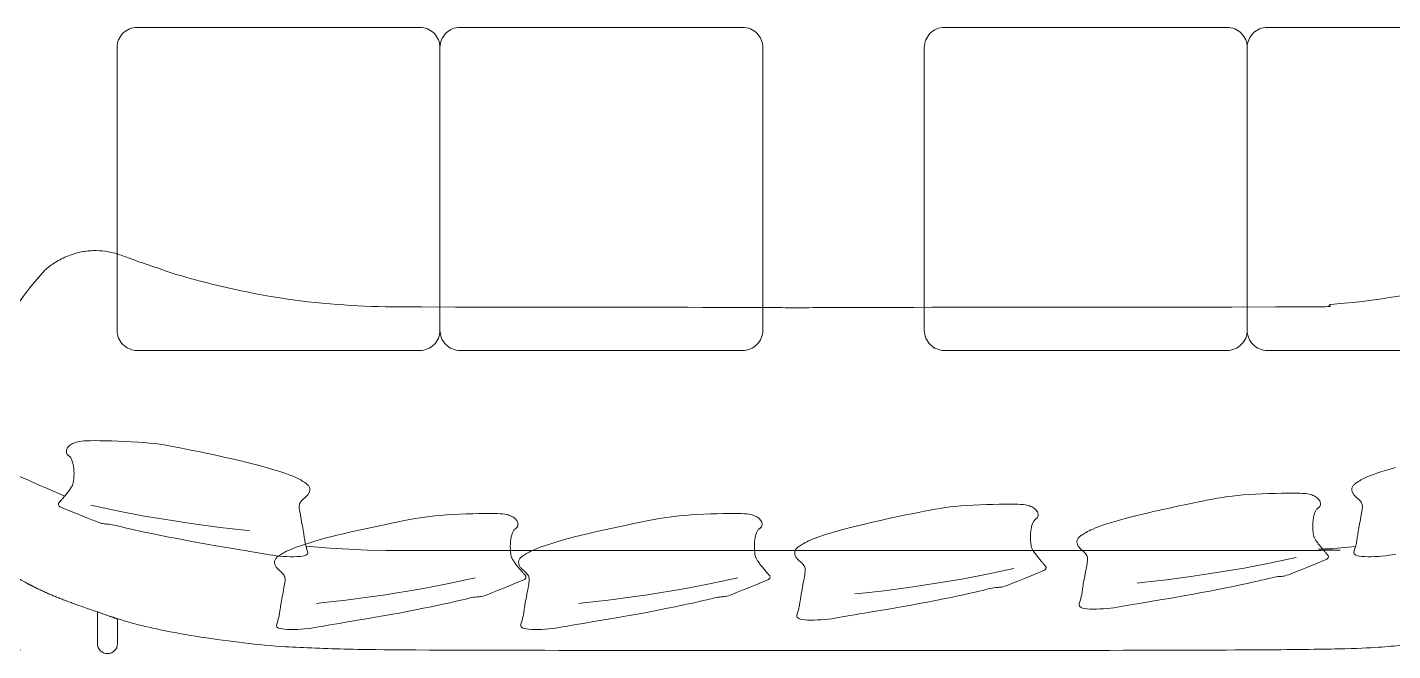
# Model space of a CAD drawing. Header units: centimetres. Extents: x 5488 to 20269, y -31398 to -19684.
# Drawn here: x 17620.4 to 17958.7, y -23959.2 to -23804.8 of the extents above; entities that cross this region are included whole.
import ezdxf

# ---------------------------------------------------------------- set-up
doc = ezdxf.new("R2010")
doc.units = ezdxf.units.CM
doc.linetypes.add('HIDDEN', pattern=[9.525, 6.35, -3.175])
doc.layers.add('xxx_Auto_Tefris_Silik', color=252, linetype='Continuous', lineweight=13)
doc.layers.add('xxx_Auto_Tefris_Tefris', color=32, linetype='Continuous', lineweight=15)

# ---------------------------------------------------------------- blocks, each defined once
blk = doc.blocks.new('A$C85cc6fa7')
at = {"elevation": -91.32}
blk.add_lwpolyline([(172.43, -1.8), (172.43, -9.63), (167.43, -7.86), (167.43, -1.8, -1)], format="xyb", close=True, dxfattribs=at)
for points in [[(6.13, -17.61), (5.96, -17.79), (5.85, -17.96), (5.79, -18.1), (5.76, -18.22), (5.77, -18.34), (5.8, -18.44), (5.85, -18.53), (5.91, -18.63), (5.98, -18.71), (6.05, -18.8), (6.12, -18.89), (6.21, -18.99), (6.3, -19.1), (6.4, -19.21), (6.51, -19.33), (6.64, -19.47), (6.77, -19.63), (6.92, -19.8), (7.08, -19.98), (7.24, -20.17), (7.41, -20.37), (7.58, -20.58), (7.76, -20.79), (7.93, -21.01), (8.1, -21.23), (8.26, -21.45), (8.42, -21.66), (8.58, -21.87), (8.72, -22.08), (8.85, -22.27), (8.97, -22.45), (9.07, -22.62), (9.16, -22.78), (9.24, -22.92), (9.3, -23.06), (9.35, -23.2), (9.4, -23.35), (9.44, -23.52), (9.47, -23.7), (9.5, -23.91), (9.54, -24.15), (9.57, -24.42), (9.59, -24.72), (9.62, -25.03), (9.63, -25.36), (9.64, -25.7), (9.64, -26.05), (9.63, -26.41), (9.61, -26.76), (9.58, -27.11), (9.53, -27.45), (9.48, -27.79), (9.42, -28.11), (9.35, -28.41), (9.28, -28.69), (9.2, -28.94), (9.12, -29.17), (9.03, -29.38), (8.94, -29.55), (8.85, -29.71), (8.76, -29.85), (8.66, -29.97), (8.57, -30.07), (8.47, -30.16), (8.38, -30.23), (8.28, -30.3), (8.19, -30.37), (8.1, -30.44), (8.02, -30.51), (7.95, -30.59), (7.88, -30.69), (7.83, -30.81), (7.78, -30.95), (7.76, -31.11), (7.75, -31.29), (7.76, -31.48), (7.79, -31.68), (7.84, -31.88), (7.93, -32.08), (8.04, -32.27), (8.19, -32.46), (8.36, -32.64), (8.56, -32.82), (8.79, -32.98), (9.04, -33.13), (9.31, -33.27), (9.59, -33.4), (9.89, -33.52), (10.21, -33.63), (10.56, -33.72), (10.97, -33.8), (11.47, -33.87), (12.07, -33.92), (12.8, -33.96), (13.68, -33.99), (14.75, -33.99), (16, -33.99), (17.42, -33.96), (18.95, -33.92), (20.56, -33.87), (22.2, -33.8), (23.84, -33.72), (25.42, -33.63), (26.92, -33.52), (28.29, -33.4), (29.57, -33.27), (30.79, -33.11), (32, -32.93), (33.23, -32.73), (34.51, -32.5), (35.89, -32.23), (37.41, -31.93), (39.09, -31.58), (40.9, -31.21), (42.81, -30.8), (44.79, -30.38), (46.78, -29.94), (48.76, -29.49), (50.68, -29.04), (52.52, -28.6), (54.23, -28.17), (55.81, -27.76), (57.26, -27.35), (58.6, -26.97), (59.81, -26.6), (60.89, -26.26), (61.86, -25.93), (62.71, -25.63), (63.44, -25.35), (64.07, -25.1), (64.61, -24.86), (65.07, -24.64), (65.46, -24.44), (65.8, -24.25), (66.1, -24.08), (66.37, -23.91), (66.62, -23.75), (66.85, -23.6), (67.07, -23.46), (67.27, -23.31), (67.44, -23.16), (67.6, -23.02), (67.73, -22.87), (67.84, -22.71), (67.93, -22.54), (67.99, -22.37), (68.03, -22.2), (68.05, -22.02), (68.05, -21.84), (68.04, -21.67), (68.01, -21.5), (67.96, -21.33), (67.91, -21.17), (67.84, -21.02), (67.76, -20.88), (67.66, -20.73), (67.54, -20.58), (67.41, -20.44), (67.26, -20.28), (67.1, -20.12), (66.91, -19.96), (66.71, -19.78), (66.5, -19.6), (66.3, -19.41), (66.1, -19.21), (65.92, -19), (65.76, -18.79), (65.63, -18.56), (65.54, -18.33), (65.47, -18.09), (65.44, -17.82), (65.44, -17.54), (65.46, -17.22), (65.5, -16.88), (65.56, -16.49), (65.63, -16.07), (65.72, -15.59), (65.81, -15.08), (65.91, -14.55), (66.02, -14), (66.12, -13.45), (66.22, -12.9), (66.32, -12.38), (66.41, -11.89), (66.48, -11.45), (66.55, -11.04), (66.6, -10.67), (66.65, -10.33), (66.7, -10.01), (66.74, -9.7), (66.79, -9.42), (66.84, -9.14), (66.89, -8.87), (66.94, -8.6), (67, -8.33), (67.06, -8.07), (67.13, -7.81), (67.2, -7.56), (67.28, -7.31), (67.36, -7.06), (67.44, -6.82), (67.5, -6.59), (67.54, -6.37), (67.53, -6.16), (67.46, -5.96), (67.3, -5.79), (67.05, -5.64), (66.68, -5.51), (66.18, -5.41), (65.57, -5.34), (64.86, -5.29), (64.08, -5.27), (63.24, -5.28), (62.37, -5.3), (61.49, -5.35), (60.61, -5.42), (59.74, -5.51), (58.89, -5.62), (58.04, -5.75), (57.16, -5.89), (56.26, -6.05), (55.31, -6.22), (54.29, -6.4), (53.21, -6.59), (52.03, -6.79), (50.77, -7), (49.41, -7.22), (47.96, -7.46), (46.41, -7.72), (44.77, -8), (43.02, -8.3), (41.16, -8.62), (39.22, -8.98), (37.2, -9.35), (35.16, -9.74), (33.13, -10.13), (31.15, -10.52), (29.27, -10.89), (27.51, -11.26), (25.93, -11.59), (24.55, -11.9), (23.36, -12.18), (22.33, -12.42), (21.46, -12.63), (20.72, -12.81), (20.09, -12.97), (19.56, -13.09), (19.09, -13.18), (18.68, -13.25), (18.31, -13.3), (17.98, -13.33), (17.66, -13.36), (17.36, -13.38), (17.07, -13.41), (16.77, -13.46), (16.45, -13.53), (16.09, -13.63), (15.63, -13.79), (14.98, -14.03), (14.06, -14.39), (12.8, -14.9), (11.11, -15.59), (8.91, -16.48), (6.13, -17.61)], [(66.6, -17.61), (66.44, -17.79), (66.33, -17.96), (66.26, -18.1), (66.24, -18.22), (66.24, -18.34), (66.28, -18.44), (66.33, -18.53), (66.39, -18.63), (66.45, -18.71), (66.52, -18.8), (66.6, -18.89), (66.68, -18.99), (66.78, -19.1), (66.88, -19.21), (66.99, -19.33), (67.11, -19.47), (67.25, -19.63), (67.4, -19.8), (67.55, -19.98), (67.72, -20.17), (67.89, -20.37), (68.06, -20.58), (68.23, -20.79), (68.4, -21.01), (68.57, -21.23), (68.74, -21.45), (68.9, -21.66), (69.05, -21.87), (69.19, -22.08), (69.33, -22.27), (69.44, -22.45), (69.55, -22.62), (69.64, -22.78), (69.71, -22.92), (69.78, -23.06), (69.83, -23.2), (69.87, -23.35), (69.91, -23.52), (69.95, -23.7), (69.98, -23.91), (70.01, -24.15), (70.04, -24.42), (70.07, -24.72), (70.09, -25.03), (70.11, -25.36), (70.12, -25.7), (70.12, -26.05), (70.11, -26.41), (70.09, -26.76), (70.05, -27.11), (70.01, -27.45), (69.96, -27.79), (69.9, -28.11), (69.83, -28.41), (69.76, -28.69), (69.68, -28.94), (69.6, -29.17), (69.51, -29.38), (69.42, -29.55), (69.33, -29.71), (69.24, -29.85), (69.14, -29.97), (69.04, -30.07), (68.95, -30.16), (68.85, -30.23), (68.76, -30.3), (68.66, -30.37), (68.58, -30.44), (68.5, -30.51), (68.42, -30.59), (68.36, -30.69), (68.3, -30.81), (68.26, -30.95), (68.23, -31.11), (68.22, -31.29), (68.23, -31.48), (68.26, -31.68), (68.32, -31.88), (68.4, -32.08), (68.52, -32.27), (68.66, -32.46), (68.84, -32.64), (69.04, -32.82), (69.26, -32.98), (69.51, -33.13), (69.78, -33.27), (70.07, -33.4), (70.37, -33.52), (70.68, -33.63), (71.03, -33.72), (71.45, -33.8), (71.94, -33.87), (72.54, -33.92), (73.27, -33.96), (74.16, -33.99), (75.22, -33.99), (76.48, -33.99), (77.89, -33.96), (79.43, -33.92), (81.03, -33.87), (82.68, -33.8), (84.31, -33.72), (85.9, -33.63), (87.39, -33.52), (88.77, -33.4), (90.05, -33.27), (91.27, -33.11), (92.48, -32.93), (93.7, -32.73), (94.99, -32.5), (96.37, -32.23), (97.89, -31.93), (99.56, -31.58), (101.38, -31.21), (103.29, -30.8), (105.26, -30.38), (107.26, -29.94), (109.23, -29.49), (111.16, -29.04), (112.99, -28.6), (114.7, -28.17), (116.28, -27.76), (117.74, -27.35), (119.07, -26.97), (120.28, -26.6), (121.37, -26.26), (122.34, -25.93), (123.18, -25.63), (123.92, -25.35), (124.55, -25.1), (125.09, -24.86), (125.54, -24.64), (125.94, -24.44), (126.28, -24.25), (126.57, -24.08), (126.84, -23.91), (127.09, -23.75), (127.33, -23.6), (127.54, -23.46), (127.74, -23.31), (127.92, -23.16), (128.07, -23.02), (128.21, -22.87), (128.32, -22.71), (128.4, -22.54), (128.46, -22.37), (128.5, -22.2), (128.53, -22.02), (128.53, -21.84), (128.51, -21.67), (128.48, -21.5), (128.44, -21.33), (128.38, -21.17), (128.32, -21.02), (128.23, -20.88), (128.13, -20.73), (128.02, -20.58), (127.89, -20.44), (127.74, -20.28), (127.57, -20.12), (127.38, -19.96), (127.18, -19.78), (126.98, -19.6), (126.77, -19.41), (126.58, -19.21), (126.4, -19), (126.24, -18.79), (126.11, -18.56), (126.01, -18.33), (125.95, -18.09), (125.92, -17.82), (125.91, -17.54), (125.93, -17.22), (125.97, -16.88), (126.03, -16.49), (126.11, -16.07), (126.19, -15.59), (126.29, -15.08), (126.39, -14.55), (126.49, -14), (126.6, -13.45), (126.7, -12.9), (126.8, -12.38), (126.88, -11.89), (126.96, -11.45), (127.02, -11.04), (127.08, -10.67), (127.13, -10.33), (127.18, -10.01), (127.22, -9.7), (127.26, -9.42), (127.31, -9.14), (127.36, -8.87), (127.42, -8.6), (127.48, -8.33), (127.54, -8.07), (127.6, -7.81), (127.68, -7.56), (127.75, -7.31), (127.83, -7.06), (127.91, -6.82), (127.98, -6.59), (128.02, -6.37), (128.01, -6.16), (127.94, -5.96), (127.78, -5.79), (127.53, -5.64), (127.15, -5.51), (126.66, -5.41), (126.04, -5.34), (125.34, -5.29), (124.55, -5.27), (123.72, -5.28), (122.85, -5.3), (121.96, -5.35), (121.08, -5.42), (120.22, -5.51), (119.37, -5.62), (118.51, -5.75), (117.64, -5.89), (116.73, -6.05), (115.78, -6.22), (114.77, -6.4), (113.68, -6.59), (112.51, -6.79), (111.25, -7), (109.89, -7.22), (108.44, -7.46), (106.89, -7.72), (105.24, -8), (103.49, -8.3), (101.64, -8.62), (99.69, -8.98), (97.68, -9.35), (95.63, -9.74), (93.6, -10.13), (91.63, -10.52), (89.74, -10.89), (87.99, -11.26), (86.41, -11.59), (85.02, -11.9), (83.83, -12.18), (82.81, -12.42), (81.94, -12.63), (81.2, -12.81), (80.57, -12.97), (80.03, -13.09), (79.57, -13.18), (79.16, -13.25), (78.79, -13.3), (78.45, -13.33), (78.14, -13.36), (77.84, -13.38), (77.54, -13.41), (77.24, -13.46), (76.92, -13.53), (76.57, -13.63), (76.1, -13.79), (75.45, -14.03), (74.54, -14.39), (73.27, -14.9), (71.58, -15.59), (69.39, -16.48), (66.6, -17.61)], [(-62.26, -19.94), (-62.43, -20.12), (-62.54, -20.28), (-62.6, -20.43), (-62.63, -20.55), (-62.62, -20.67), (-62.59, -20.77), (-62.54, -20.86), (-62.48, -20.95), (-62.41, -21.04), (-62.34, -21.13), (-62.27, -21.22), (-62.18, -21.32), (-62.09, -21.42), (-61.99, -21.54), (-61.88, -21.66), (-61.75, -21.8), (-61.62, -21.96), (-61.47, -22.12), (-61.31, -22.31), (-61.15, -22.5), (-60.98, -22.7), (-60.81, -22.91), (-60.63, -23.12), (-60.46, -23.34), (-60.29, -23.56), (-60.13, -23.77), (-59.97, -23.99), (-59.81, -24.2), (-59.67, -24.41), (-59.54, -24.6), (-59.42, -24.78), (-59.32, -24.95), (-59.23, -25.11), (-59.15, -25.25), (-59.09, -25.39), (-59.04, -25.53), (-58.99, -25.68), (-58.95, -25.85), (-58.92, -26.03), (-58.89, -26.24), (-58.85, -26.48), (-58.82, -26.75), (-58.8, -27.05), (-58.77, -27.36), (-58.76, -27.69), (-58.75, -28.03), (-58.75, -28.38), (-58.76, -28.73), (-58.78, -29.09), (-58.81, -29.44), (-58.86, -29.78), (-58.91, -30.12), (-58.97, -30.44), (-59.04, -30.74), (-59.11, -31.02), (-59.19, -31.27), (-59.27, -31.5), (-59.36, -31.7), (-59.44, -31.88), (-59.54, -32.04), (-59.63, -32.18), (-59.73, -32.3), (-59.82, -32.4), (-59.92, -32.49), (-60.01, -32.56), (-60.11, -32.63), (-60.2, -32.7), (-60.29, -32.77), (-60.37, -32.84), (-60.44, -32.92), (-60.51, -33.02), (-60.56, -33.14), (-60.6, -33.28), (-60.63, -33.44), (-60.64, -33.62), (-60.63, -33.81), (-60.6, -34), (-60.54, -34.21), (-60.46, -34.41), (-60.35, -34.6), (-60.2, -34.79), (-60.03, -34.97), (-59.83, -35.15), (-59.6, -35.31), (-59.35, -35.46), (-59.08, -35.6), (-58.8, -35.73), (-58.5, -35.85), (-58.18, -35.96), (-57.83, -36.05), (-57.42, -36.13), (-56.92, -36.2), (-56.32, -36.25), (-55.59, -36.29), (-54.7, -36.32), (-53.64, -36.32), (-52.39, -36.32), (-50.97, -36.29), (-49.44, -36.25), (-47.83, -36.2), (-46.19, -36.13), (-44.55, -36.05), (-42.97, -35.96), (-41.47, -35.85), (-40.1, -35.73), (-38.82, -35.6), (-37.59, -35.44), (-36.39, -35.26), (-35.16, -35.06), (-33.88, -34.83), (-32.5, -34.56), (-30.98, -34.26), (-29.3, -33.91), (-27.49, -33.54), (-25.58, -33.13), (-23.6, -32.71), (-21.61, -32.27), (-19.63, -31.82), (-17.71, -31.37), (-15.87, -30.93), (-14.16, -30.5), (-12.58, -30.08), (-11.12, -29.68), (-9.79, -29.3), (-8.58, -28.93), (-7.5, -28.59), (-6.53, -28.26), (-5.68, -27.96), (-4.95, -27.68), (-4.32, -27.43), (-3.78, -27.19), (-3.32, -26.97), (-2.93, -26.77), (-2.59, -26.58), (-2.29, -26.41), (-2.02, -26.24), (-1.77, -26.08), (-1.54, -25.93), (-1.32, -25.78), (-1.12, -25.64), (-0.95, -25.49), (-0.79, -25.35), (-0.66, -25.19), (-0.55, -25.04), (-0.46, -24.87), (-0.4, -24.7), (-0.36, -24.53), (-0.34, -24.35), (-0.34, -24.17), (-0.35, -24), (-0.38, -23.83), (-0.43, -23.66), (-0.48, -23.5), (-0.55, -23.35), (-0.63, -23.2), (-0.73, -23.06), (-0.85, -22.91), (-0.98, -22.77), (-1.13, -22.61), (-1.29, -22.45), (-1.48, -22.29), (-1.68, -22.11), (-1.89, -21.93), (-2.09, -21.74), (-2.29, -21.54), (-2.47, -21.33), (-2.63, -21.12), (-2.76, -20.89), (-2.85, -20.66), (-2.91, -20.42), (-2.95, -20.15), (-2.95, -19.87), (-2.93, -19.55), (-2.89, -19.21), (-2.83, -18.82), (-2.76, -18.39), (-2.67, -17.92), (-2.58, -17.41), (-2.47, -16.87), (-2.37, -16.33), (-2.27, -15.77), (-2.17, -15.23), (-2.07, -14.71), (-1.98, -14.22), (-1.91, -13.78), (-1.84, -13.37), (-1.79, -13), (-1.74, -12.65), (-1.69, -12.33), (-1.65, -12.03), (-1.6, -11.75), (-1.55, -11.47), (-1.5, -11.2), (-1.45, -10.93), (-1.39, -10.66), (-1.33, -10.4), (-1.26, -10.14), (-1.19, -9.89), (-1.11, -9.64), (-1.03, -9.39), (-0.95, -9.15), (-0.88, -8.92), (-0.85, -8.69), (-0.86, -8.48), (-0.93, -8.29), (-1.09, -8.12), (-1.34, -7.97), (-1.71, -7.84), (-2.21, -7.74), (-2.82, -7.67), (-3.53, -7.62), (-4.31, -7.6), (-5.15, -7.61), (-6.02, -7.63), (-6.9, -7.68), (-7.78, -7.75), (-8.65, -7.84), (-9.5, -7.95), (-10.35, -8.08), (-11.23, -8.22), (-12.13, -8.38), (-13.08, -8.55), (-14.1, -8.73), (-15.18, -8.92), (-16.36, -9.12), (-17.62, -9.33), (-18.98, -9.55), (-20.43, -9.79), (-21.98, -10.05), (-23.62, -10.33), (-25.37, -10.63), (-27.22, -10.95), (-29.17, -11.31), (-31.19, -11.68), (-33.23, -12.06), (-35.26, -12.46), (-37.24, -12.84), (-39.12, -13.22), (-40.88, -13.59), (-42.46, -13.92), (-43.84, -14.23), (-45.03, -14.5), (-46.06, -14.75), (-46.93, -14.96), (-47.67, -15.14), (-48.3, -15.3), (-48.83, -15.42), (-49.3, -15.51), (-49.71, -15.58), (-50.08, -15.63), (-50.41, -15.66), (-50.73, -15.69), (-51.02, -15.71), (-51.32, -15.74), (-51.62, -15.79), (-51.94, -15.86), (-52.3, -15.96), (-52.76, -16.12), (-53.41, -16.36), (-54.33, -16.72), (-55.59, -17.23), (-57.28, -17.92), (-59.48, -18.81), (-62.26, -19.94)], [(-132.21, -22.66), (-132.37, -22.84), (-132.48, -23), (-132.55, -23.14), (-132.57, -23.27), (-132.56, -23.38), (-132.53, -23.49), (-132.48, -23.58), (-132.42, -23.67), (-132.36, -23.76), (-132.29, -23.85), (-132.21, -23.94), (-132.13, -24.04), (-132.03, -24.14), (-131.93, -24.26), (-131.82, -24.38), (-131.7, -24.52), (-131.56, -24.67), (-131.41, -24.84), (-131.26, -25.02), (-131.09, -25.21), (-130.92, -25.42), (-130.75, -25.62), (-130.58, -25.84), (-130.41, -26.05), (-130.24, -26.27), (-130.07, -26.49), (-129.91, -26.71), (-129.76, -26.92), (-129.62, -27.12), (-129.48, -27.32), (-129.36, -27.5), (-129.26, -27.67), (-129.17, -27.82), (-129.1, -27.97), (-129.03, -28.11), (-128.98, -28.25), (-128.94, -28.4), (-128.9, -28.56), (-128.86, -28.75), (-128.83, -28.96), (-128.8, -29.2), (-128.77, -29.47), (-128.74, -29.76), (-128.72, -30.08), (-128.7, -30.41), (-128.69, -30.75), (-128.69, -31.1), (-128.7, -31.45), (-128.72, -31.81), (-128.76, -32.16), (-128.8, -32.5), (-128.85, -32.83), (-128.91, -33.15), (-128.98, -33.45), (-129.05, -33.73), (-129.13, -33.99), (-129.21, -34.22), (-129.3, -34.42), (-129.39, -34.6), (-129.48, -34.76), (-129.57, -34.89), (-129.67, -35.01), (-129.77, -35.12), (-129.86, -35.2), (-129.96, -35.28), (-130.05, -35.35), (-130.15, -35.42), (-130.23, -35.48), (-130.31, -35.56), (-130.39, -35.64), (-130.45, -35.74), (-130.51, -35.86), (-130.55, -36), (-130.58, -36.16), (-130.59, -36.34), (-130.58, -36.53), (-130.55, -36.72), (-130.49, -36.92), (-130.41, -37.12), (-130.29, -37.32), (-130.15, -37.51), (-129.97, -37.69), (-129.77, -37.86), (-129.54, -38.02), (-129.3, -38.18), (-129.03, -38.32), (-128.74, -38.45), (-128.44, -38.57), (-128.13, -38.67), (-127.77, -38.77), (-127.36, -38.85), (-126.87, -38.92), (-126.27, -38.97), (-125.53, -39.01), (-124.65, -39.03), (-123.58, -39.04), (-122.33, -39.03), (-120.92, -39.01), (-119.38, -38.97), (-117.78, -38.92), (-116.13, -38.85), (-114.5, -38.77), (-112.91, -38.67), (-111.42, -38.57), (-110.04, -38.45), (-108.76, -38.31), (-107.54, -38.16), (-106.33, -37.98), (-105.11, -37.78), (-103.82, -37.54), (-102.44, -37.28), (-100.92, -36.97), (-99.25, -36.63), (-97.43, -36.25), (-95.52, -35.85), (-93.55, -35.42), (-91.55, -34.98), (-89.58, -34.54), (-87.65, -34.09), (-85.82, -33.65), (-84.11, -33.22), (-82.53, -32.8), (-81.07, -32.4), (-79.74, -32.02), (-78.53, -31.65), (-77.44, -31.31), (-76.47, -30.98), (-75.63, -30.68), (-74.89, -30.4), (-74.26, -30.14), (-73.72, -29.91), (-73.27, -29.69), (-72.87, -29.49), (-72.53, -29.3), (-72.24, -29.12), (-71.97, -28.96), (-71.72, -28.8), (-71.48, -28.65), (-71.27, -28.5), (-71.07, -28.36), (-70.89, -28.21), (-70.74, -28.06), (-70.6, -27.91), (-70.49, -27.75), (-70.41, -27.59), (-70.35, -27.42), (-70.3, -27.24), (-70.28, -27.07), (-70.28, -26.89), (-70.3, -26.71), (-70.33, -26.54), (-70.37, -26.38), (-70.42, -26.22), (-70.49, -26.07), (-70.58, -25.92), (-70.68, -25.78), (-70.79, -25.63), (-70.92, -25.48), (-71.07, -25.33), (-71.24, -25.17), (-71.42, -25), (-71.62, -24.83), (-71.83, -24.65), (-72.03, -24.45), (-72.23, -24.26), (-72.41, -24.05), (-72.57, -23.83), (-72.7, -23.61), (-72.8, -23.38), (-72.86, -23.13), (-72.89, -22.87), (-72.89, -22.59), (-72.88, -22.27), (-72.83, -21.93), (-72.78, -21.54), (-72.7, -21.11), (-72.62, -20.64), (-72.52, -20.13), (-72.42, -19.59), (-72.31, -19.04), (-72.21, -18.49), (-72.11, -17.95), (-72.01, -17.43), (-71.93, -16.94), (-71.85, -16.5), (-71.79, -16.09), (-71.73, -15.72), (-71.68, -15.37), (-71.63, -15.05), (-71.59, -14.75), (-71.54, -14.46), (-71.5, -14.19), (-71.45, -13.91), (-71.39, -13.64), (-71.33, -13.38), (-71.27, -13.12), (-71.2, -12.86), (-71.13, -12.6), (-71.06, -12.35), (-70.98, -12.11), (-70.9, -11.87), (-70.83, -11.63), (-70.79, -11.41), (-70.8, -11.2), (-70.87, -11.01), (-71.03, -10.84), (-71.28, -10.68), (-71.66, -10.56), (-72.15, -10.46), (-72.77, -10.39), (-73.47, -10.34), (-74.26, -10.32), (-75.09, -10.32), (-75.96, -10.35), (-76.85, -10.4), (-77.73, -10.47), (-78.59, -10.56), (-79.44, -10.67), (-80.3, -10.8), (-81.17, -10.94), (-82.08, -11.1), (-83.03, -11.26), (-84.04, -11.45), (-85.13, -11.64), (-86.3, -11.83), (-87.56, -12.05), (-88.92, -12.27), (-90.37, -12.51), (-91.92, -12.77), (-93.57, -13.04), (-95.32, -13.34), (-97.17, -13.67), (-99.12, -14.02), (-101.13, -14.4), (-103.18, -14.78), (-105.2, -15.17), (-107.18, -15.56), (-109.07, -15.94), (-110.82, -16.3), (-112.4, -16.64), (-113.79, -16.95), (-114.98, -17.22), (-116, -17.47), (-116.87, -17.68), (-117.61, -17.86), (-118.24, -18.01), (-118.78, -18.14), (-119.24, -18.23), (-119.65, -18.3), (-120.02, -18.35), (-120.36, -18.38), (-120.67, -18.4), (-120.97, -18.43), (-121.26, -18.46), (-121.57, -18.51), (-121.89, -18.58), (-122.24, -18.68), (-122.71, -18.83), (-123.36, -19.08), (-124.27, -19.44), (-125.54, -19.95), (-127.23, -20.64), (-129.42, -21.53), (-132.21, -22.66)], [(53.11, -11.73), (51.96, -11.85), (45.88, -12.52), (39.82, -13.34), (36.61, -13.8), (26.61, -15.43), (20.34, -16.62), (13.78, -18.04)], [(118.13, -11.73), (116.98, -11.85), (110.9, -12.52), (104.84, -13.34), (101.63, -13.8), (91.63, -15.43), (85.36, -16.62), (78.8, -18.04)], [(-85.22, -16.78), (-86.37, -16.9), (-92.45, -17.57), (-98.51, -18.39), (-101.72, -18.85), (-111.73, -20.47), (-117.99, -21.67), (-124.56, -23.09)], [(-15.28, -14.06), (-16.43, -14.18), (-22.51, -14.85), (-28.57, -15.67), (-31.78, -16.13), (-41.78, -17.76), (-48.04, -18.95), (-54.61, -20.37)], [(-149.16, -45.38), (-147.83, -45), (-146.62, -44.63), (-145.53, -44.28), (-144.57, -43.96), (-143.72, -43.66), (-142.99, -43.38), (-142.36, -43.12), (-141.82, -42.89), (-141.36, -42.67), (-140.97, -42.47), (-140.63, -42.28), (-140.33, -42.1), (-140.06, -41.94), (-139.81, -41.78), (-139.58, -41.63), (-139.36, -41.48), (-139.16, -41.34), (-138.98, -41.19), (-138.83, -41.04), (-138.7, -40.89), (-138.59, -40.73), (-138.5, -40.57), (-138.44, -40.4), (-138.4, -40.22), (-138.38, -40.05), (-138.38, -39.87), (-138.39, -39.69), (-138.42, -39.52), (-138.46, -39.36), (-138.52, -39.2), (-138.59, -39.05), (-138.67, -38.9), (-138.77, -38.76), (-138.88, -38.61), (-139.01, -38.46), (-139.16, -38.31), (-139.33, -38.15), (-139.52, -37.98), (-139.72, -37.81), (-139.92, -37.63), (-140.13, -37.43), (-140.33, -37.23), (-140.51, -37.03), (-140.67, -36.81), (-140.8, -36.59), (-140.89, -36.36), (-140.95, -36.11), (-140.98, -35.85), (-140.99, -35.56), (-140.97, -35.25), (-140.93, -34.9), (-140.87, -34.52), (-140.8, -34.09), (-140.71, -33.62), (-140.61, -33.11), (-140.51, -32.57), (-140.41, -32.02), (-140.3, -31.47), (-140.2, -30.93), (-140.11, -30.41), (-140.02, -29.92), (-139.95, -29.47), (-139.88, -29.07), (-139.82, -28.69), (-139.77, -28.35), (-139.73, -28.03), (-139.68, -27.73), (-139.64, -27.44), (-139.59, -27.17), (-139.54, -26.89), (-139.49, -26.62), (-139.43, -26.36), (-139.37, -26.09), (-139.3, -25.84), (-139.23, -25.58), (-139.15, -25.33), (-139.07, -25.09), (-138.99, -24.85), (-138.92, -24.61), (-138.88, -24.39), (-138.89, -24.18), (-138.97, -23.99), (-139.12, -23.81), (-139.38, -23.66), (-139.75, -23.54), (-140.25, -23.44), (-140.86, -23.37), (-141.57, -23.32), (-142.35, -23.3), (-143.18, -23.3), (-144.06, -23.33), (-144.94, -23.38), (-145.82, -23.45), (-146.68, -23.54), (-147.54, -23.65), (-148.39, -23.78), (-149.26, -23.92)], [(181.72, -35.64), (181.89, -35.82), (182, -35.98), (182.06, -36.12), (182.09, -36.25), (182.08, -36.36), (182.05, -36.47), (182, -36.56), (181.94, -36.65), (181.87, -36.74), (181.8, -36.83), (181.73, -36.92), (181.64, -37.02), (181.55, -37.12), (181.45, -37.23), (181.34, -37.36), (181.21, -37.5), (181.08, -37.65), (180.93, -37.82), (180.77, -38), (180.61, -38.19), (180.44, -38.39), (180.27, -38.6), (180.1, -38.82), (179.92, -39.03), (179.75, -39.25), (179.59, -39.47), (179.43, -39.69), (179.28, -39.9), (179.13, -40.1), (179, -40.3), (178.88, -40.48), (178.78, -40.65), (178.69, -40.8), (178.61, -40.95), (178.55, -41.09), (178.5, -41.23), (178.45, -41.38), (178.41, -41.54), (178.38, -41.73), (178.35, -41.94), (178.32, -42.18), (178.28, -42.45), (178.26, -42.74), (178.23, -43.06), (178.22, -43.39), (178.21, -43.73), (178.21, -44.08), (178.22, -44.43), (178.24, -44.79), (178.27, -45.14), (178.32, -45.48), (178.37, -45.81), (178.43, -46.13), (178.5, -46.43), (178.57, -46.71), (178.65, -46.97), (178.73, -47.2), (178.82, -47.4), (178.91, -47.58), (179, -47.74), (179.09, -47.87), (179.19, -47.99), (179.28, -48.09), (179.38, -48.18), (179.48, -48.26), (179.57, -48.33), (179.66, -48.39), (179.75, -48.46), (179.83, -48.54), (179.91, -48.62), (179.97, -48.72), (180.02, -48.84), (180.07, -48.98), (180.09, -49.14), (180.1, -49.32), (180.09, -49.5), (180.06, -49.7), (180.01, -49.9), (179.92, -50.1), (179.81, -50.3), (179.66, -50.49), (179.49, -50.67), (179.29, -50.84), (179.06, -51), (178.81, -51.16), (178.55, -51.3), (178.26, -51.43), (177.96, -51.55), (177.64, -51.65), (177.29, -51.75), (176.88, -51.83), (176.39, -51.9), (175.78, -51.95), (175.05, -51.99), (174.17, -52.01), (173.1, -52.02), (171.85, -52.01), (170.43, -51.99), (168.9, -51.95), (167.29, -51.9), (165.65, -51.83), (164.01, -51.75), (162.43, -51.65), (160.93, -51.55), (159.56, -51.43), (158.28, -51.29), (157.06, -51.14), (155.85, -50.96), (154.62, -50.76), (153.34, -50.52), (151.96, -50.26), (150.44, -49.95), (148.76, -49.61), (146.95, -49.23), (145.04, -48.83), (143.07, -48.4), (141.07, -47.96), (139.09, -47.52), (137.17, -47.07), (135.34, -46.63), (133.63, -46.2), (132.04, -45.78), (130.59, -45.38), (129.25, -45), (128.05, -44.63), (126.96, -44.28), (125.99, -43.96), (125.14, -43.66), (124.41, -43.38), (123.78, -43.12), (123.24, -42.89), (122.78, -42.67), (122.39, -42.47), (122.05, -42.28), (121.75, -42.1), (121.48, -41.94), (121.23, -41.78), (121, -41.63), (120.78, -41.48), (120.59, -41.34), (120.41, -41.19), (120.25, -41.04), (120.12, -40.89), (120.01, -40.73), (119.92, -40.57), (119.86, -40.4), (119.82, -40.22), (119.8, -40.05), (119.8, -39.87), (119.81, -39.69), (119.84, -39.52), (119.89, -39.36), (119.94, -39.2), (120.01, -39.05), (120.09, -38.9), (120.19, -38.76), (120.31, -38.61), (120.44, -38.46), (120.59, -38.31), (120.76, -38.15), (120.94, -37.98), (121.14, -37.81), (121.35, -37.63), (121.55, -37.43), (121.75, -37.23), (121.93, -37.03), (122.09, -36.81), (122.22, -36.59), (122.31, -36.36), (122.38, -36.11), (122.41, -35.85), (122.41, -35.56), (122.39, -35.25), (122.35, -34.9), (122.29, -34.52), (122.22, -34.09), (122.13, -33.62), (122.04, -33.11), (121.94, -32.57), (121.83, -32.02), (121.73, -31.47), (121.63, -30.93), (121.53, -30.41), (121.44, -29.92), (121.37, -29.47), (121.31, -29.07), (121.25, -28.69), (121.2, -28.35), (121.15, -28.03), (121.11, -27.73), (121.06, -27.44), (121.01, -27.17), (120.96, -26.89), (120.91, -26.62), (120.85, -26.36), (120.79, -26.09), (120.72, -25.84), (120.65, -25.58), (120.58, -25.33), (120.5, -25.09), (120.41, -24.85), (120.35, -24.61), (120.31, -24.39), (120.32, -24.18), (120.39, -23.99), (120.55, -23.81), (120.8, -23.66), (121.17, -23.54), (121.67, -23.44), (122.28, -23.37), (122.99, -23.32), (123.77, -23.3), (124.61, -23.3), (125.48, -23.33), (126.36, -23.38), (127.25, -23.45), (128.11, -23.54), (128.96, -23.65), (129.81, -23.78), (130.69, -23.92), (131.59, -24.07), (132.55, -24.24), (133.56, -24.42), (134.64, -24.61), (135.82, -24.81), (137.08, -25.02), (138.44, -25.25), (139.89, -25.49), (141.44, -25.74), (143.09, -26.02), (144.83, -26.32), (146.69, -26.65), (148.64, -27), (150.65, -27.38), (152.69, -27.76), (154.72, -28.15), (156.7, -28.54), (158.58, -28.92), (160.34, -29.28), (161.92, -29.62), (163.3, -29.93), (164.5, -30.2), (165.52, -30.44), (166.39, -30.66), (167.13, -30.84), (167.76, -30.99), (168.29, -31.12), (168.76, -31.21), (169.17, -31.28), (169.54, -31.32), (169.87, -31.36), (170.19, -31.38), (170.49, -31.41), (170.78, -31.44), (171.08, -31.49), (171.4, -31.55), (171.76, -31.65), (172.22, -31.81), (172.87, -32.06), (173.79, -32.42), (175.05, -32.93), (176.74, -33.62), (178.94, -34.51), (181.72, -35.64)], [(120.74, -25.9), (114.8, -25.41), (110.15, -25.14), (105.5, -24.95), (100.84, -24.85), (-0.67, -24.85), (-130.8, -24.85), (-135.46, -24.95), (-130.11, -25.14), (-134.76, -25.41), (-139.28, -25.78)], [(134.74, -29.76), (135.89, -29.88), (141.97, -30.55), (148.03, -31.36), (151.24, -31.83), (161.24, -33.45), (167.51, -34.65), (174.08, -36.07)], [(185.23, -40.3), (181.05, -38.52), (180.51, -38.31)]]:
    blk.add_lwpolyline(points)
blk.add_rational_spline([(-230.4, -61.37), (-231.22, -61.17), (-231.86, -60.23), (-232.04, -58.95), (-233.32, -52.41), (-232.78, -45.77), (-230.47, -39.52), (-226.48, -29.9), (-219.33, -21.93), (-210.21, -16.92), (-209.16, -16.36), (-208.11, -15.82), (-207.04, -15.3), (-202.09, -12.89), (-196.81, -11.18), (-191.49, -9.13), (-185.26, -6.99), (-178.98, -5.61), (-172.65, -4.45), (-163.9, -2.8), (-154.69, -1.64), (-145.46, -0.97), (-135.7, -0.28), (-135.92, -0.14), (-0.67, 0), (105.96, -0.14), (115.74, -0.28), (125.5, -0.97), (134.73, -1.64), (143.93, -2.8), (153.04, -4.45), (159.02, -5.61), (165.3, -6.99), (171.52, -9.31), (176.85, -11.18), (182.12, -12.89), (187.08, -15.3), (188.15, -15.82), (189.2, -16.36), (190.25, -16.92), (199.37, -21.93), (206.51, -29.9), (210.5, -39.52), (212.7, -45.79), (213.23, -52.41), (212.07, -58.95), (211.89, -60.23), (211.26, -61.17), (210.44, -61.37)], [1, 1, 1, 1, 0.975140189913, 0.975140189913, 1, 1, 1, 1, 1, 1, 1, 1, 1, 1, 1, 1, 1, 1, 1, 1, 1, 1, 1, 1, 1, 1, 1, 1, 1, 1, 1, 1, 1, 1, 1, 1, 1, 1, 1, 1, 1, 0.978284231386, 0.978284231386, 1, 1, 1, 1], degree=3, knots=[0, 0, 0, 0, 1, 1, 1, 1.547896, 1.547896, 1.547896, 2.547896, 2.547896, 2.547896, 3.547896, 3.547896, 3.547896, 4.547896, 4.547896, 4.547896, 5.547896, 5.547896, 5.547896, 6.547896, 6.547896, 6.547896, 7.547896, 7.547896, 7.547896, 8.547896, 8.547896, 8.547896, 9.547896, 9.547896, 9.547896, 10.547896, 10.547896, 10.547896, 11.547896, 11.547896, 11.547896, 12.547896, 12.547896, 12.547896, 13.547896, 13.547896, 13.547896, 14.059772, 14.059772, 14.059772, 15.059772, 15.059772, 15.059772, 15.059772])
for points, knots in [([(210.44, -61.37), (210.33, -61.39), (210.23, -61.32), (210.2, -61.21), (210.2, -61.32), (210.11, -61.4), (210.01, -61.4), (210.01, -61.4), (209.99, -61.4), (209.99, -61.4), (209.66, -61.39), (209.32, -61.25), (209.01, -60.99), (208.76, -60.85), (208.5, -60.7), (208.26, -60.53), (207.97, -60.31), (207.72, -60.05), (207.47, -59.78), (205.85, -58.03), (204.53, -56.05), (203.25, -54.05), (202.39, -52.7), (201.56, -51.35), (200.59, -50.07), (198.93, -47.87), (196.88, -45.88), (194.48, -44.54), (193.79, -44.15), (193.06, -43.82), (192.34, -43.49), (189.97, -42.42), (187.6, -41.36), (185.23, -40.3), (185.23, -40.3), (185.23, -40.3), (185.23, -40.3)], [0, 0, 0, 0, 1, 1, 1, 2, 2, 2, 3, 3, 3, 4, 4, 4, 5, 5, 5, 6, 6, 6, 7, 7, 7, 8, 8, 8, 9, 9, 9, 10, 10, 10, 11, 11, 11, 12, 12, 12, 12]), ([(205.46, -57.32), (205.45, -57.39), (205.44, -57.46), (205.43, -57.53), (205.4, -57.77), (205.37, -58.02), (205.33, -58.27), (205.19, -59.06), (205.01, -59.84), (204.79, -60.62), (204.61, -61.26), (204.4, -61.9), (204.18, -62.53), (200.24, -74), (194.05, -84.57), (185.96, -93.61), (185.23, -94.47), (184.46, -95.08), (183.63, -95.65), (182.65, -96.32), (181.59, -96.92), (180.49, -97.43), (179.3, -97.96), (178.05, -98.38), (176.77, -98.66), (175.68, -98.9), (174.56, -99.03), (173.44, -99.07), (172.45, -99.09), (171.47, -99.04), (170.49, -98.91), (169.43, -98.77), (168.38, -98.53), (167.36, -98.2), (166.8, -98.02), (166.25, -97.82), (165.71, -97.61), (164.45, -97.15), (163.19, -96.69), (161.92, -96.24), (160.11, -95.61), (158.29, -94.99), (156.45, -94.4), (155.41, -93.96), (154.01, -93.52), (152.6, -93.11), (149.77, -92.27), (146.93, -91.5), (144.06, -90.79), (134.44, -88.41), (124.63, -86.66), (114.76, -85.86), (110.2, -85.49), (105.63, -85.32), (101.06, -85.12), (2.58, -85.04), (0.95, -84.96), (-0.67, -84.88), (-2.3, -84.96), (-3.93, -85.04), (-131.02, -85.12), (-135.59, -85.32), (-130.17, -85.49), (-134.73, -85.86), (-144.6, -86.66), (-154.4, -88.41), (-164.02, -90.79), (-166.89, -91.5), (-169.74, -92.27), (-172.21, -93.11), (-173.62, -93.52), (-175.02, -93.96), (-176.42, -94.4), (-178.25, -94.99), (-180.07, -95.61), (-181.89, -96.24), (-183.15, -96.69), (-184.42, -97.15), (-185.67, -97.61), (-186.22, -97.82), (-186.76, -98.02), (-187.32, -98.2), (-188.34, -98.53), (-189.39, -98.77), (-190.45, -98.91), (-191.43, -99.04), (-192.42, -99.09), (-193.4, -99.07), (-194.52, -99.03), (-195.64, -98.9), (-196.74, -98.66), (-198.01, -98.38), (-199.26, -97.96), (-200.45, -97.43), (-201.55, -96.92), (-202.61, -96.32), (-203.59, -95.65), (-204.42, -95.08), (-205.19, -94.47), (-205.93, -93.61), (-214.01, -84.57), (-220.2, -74), (-227.31, -59.65)], [0, 0, 0, 0, 0.109097, 0.109097, 0.109097, 1.109097, 1.109097, 1.109097, 2.109097, 2.109097, 2.109097, 3.109097, 3.109097, 3.109097, 4.109097, 4.109097, 4.109097, 5.109097, 5.109097, 5.109097, 6.109097, 6.109097, 6.109097, 7.109097, 7.109097, 7.109097, 8.109097, 8.109097, 8.109097, 9.109097, 9.109097, 9.109097, 10.109097, 10.109097, 10.109097, 11.109097, 11.109097, 11.109097, 12.109097, 12.109097, 12.109097, 13.109097, 13.109097, 13.109097, 14.109097, 14.109097, 14.109097, 15.109097, 15.109097, 15.109097, 16.109097, 16.109097, 16.109097, 17.109097, 17.109097, 17.109097, 18.109097, 18.109097, 18.109097, 19.109097, 19.109097, 19.109097, 20.109097, 20.109097, 20.109097, 21.109097, 21.109097, 21.109097, 22.109097, 22.109097, 22.109097, 23.109097, 23.109097, 23.109097, 24.109097, 24.109097, 24.109097, 25.109097, 25.109097, 25.109097, 26.109097, 26.109097, 26.109097, 27.109097, 27.109097, 27.109097, 28.109097, 28.109097, 28.109097, 29.109097, 29.109097, 29.109097, 30.109097, 30.109097, 30.109097, 31.109097, 31.109097, 31.109097, 32.109097, 32.109097, 32.109097, 33.109097, 33.109097, 33.109097, 33.109097])]:
    blk.add_open_spline(points, degree=3, knots=knots)

msp = doc.modelspace()

# ---------------------------------------------------------------- linework, layer by layer
at = {"layer": 'xxx_Auto_Tefris_Silik', "linetype": 'HIDDEN'}
msp.add_lwpolyline([(17345.68, -23959.01), (17620.68, -23959.01)], dxfattribs=at)
at = {"layer": 'xxx_Auto_Tefris_Tefris'}
for points in [[(17717.63, -23804.84), (17647.63, -23804.84, 0.414214), (17642.63, -23809.84), (17642.63, -23879.84, 0.414214), (17647.63, -23884.84), (17717.63, -23884.84, 0.414214), (17722.63, -23879.84), (17722.63, -23809.84, 0.414214)], [(17797.63, -23804.84), (17727.63, -23804.84, 0.414214), (17722.63, -23809.84), (17722.63, -23879.84, 0.414214), (17727.63, -23884.84), (17797.63, -23884.84, 0.414214), (17802.63, -23879.84), (17802.63, -23809.84, 0.414214)], [(17847.63, -23804.84), (17917.63, -23804.84, -0.414214), (17922.63, -23809.84), (17922.63, -23879.84, -0.414214), (17917.63, -23884.84), (17847.63, -23884.84, -0.414214), (17842.63, -23879.84), (17842.63, -23809.84, -0.414214)], [(17927.63, -23804.84), (17997.63, -23804.84, -0.414214), (18002.63, -23809.84), (18002.63, -23879.84, -0.414214), (17997.63, -23884.84), (17927.63, -23884.84, -0.414214), (17922.63, -23879.84), (17922.63, -23809.84, -0.414214)]]:
    msp.add_lwpolyline(points, format="xyb", close=True, dxfattribs=at)

# ---------------------------------------------------------------- block references
at = {"layer": 'xxx_Auto_Tefris_Tefris', "rotation": 180}
msp.add_blockref('A$C85cc6fa7', (17810.18, -23959.18), dxfattribs=at)

doc.saveas('drawing.dxf')
